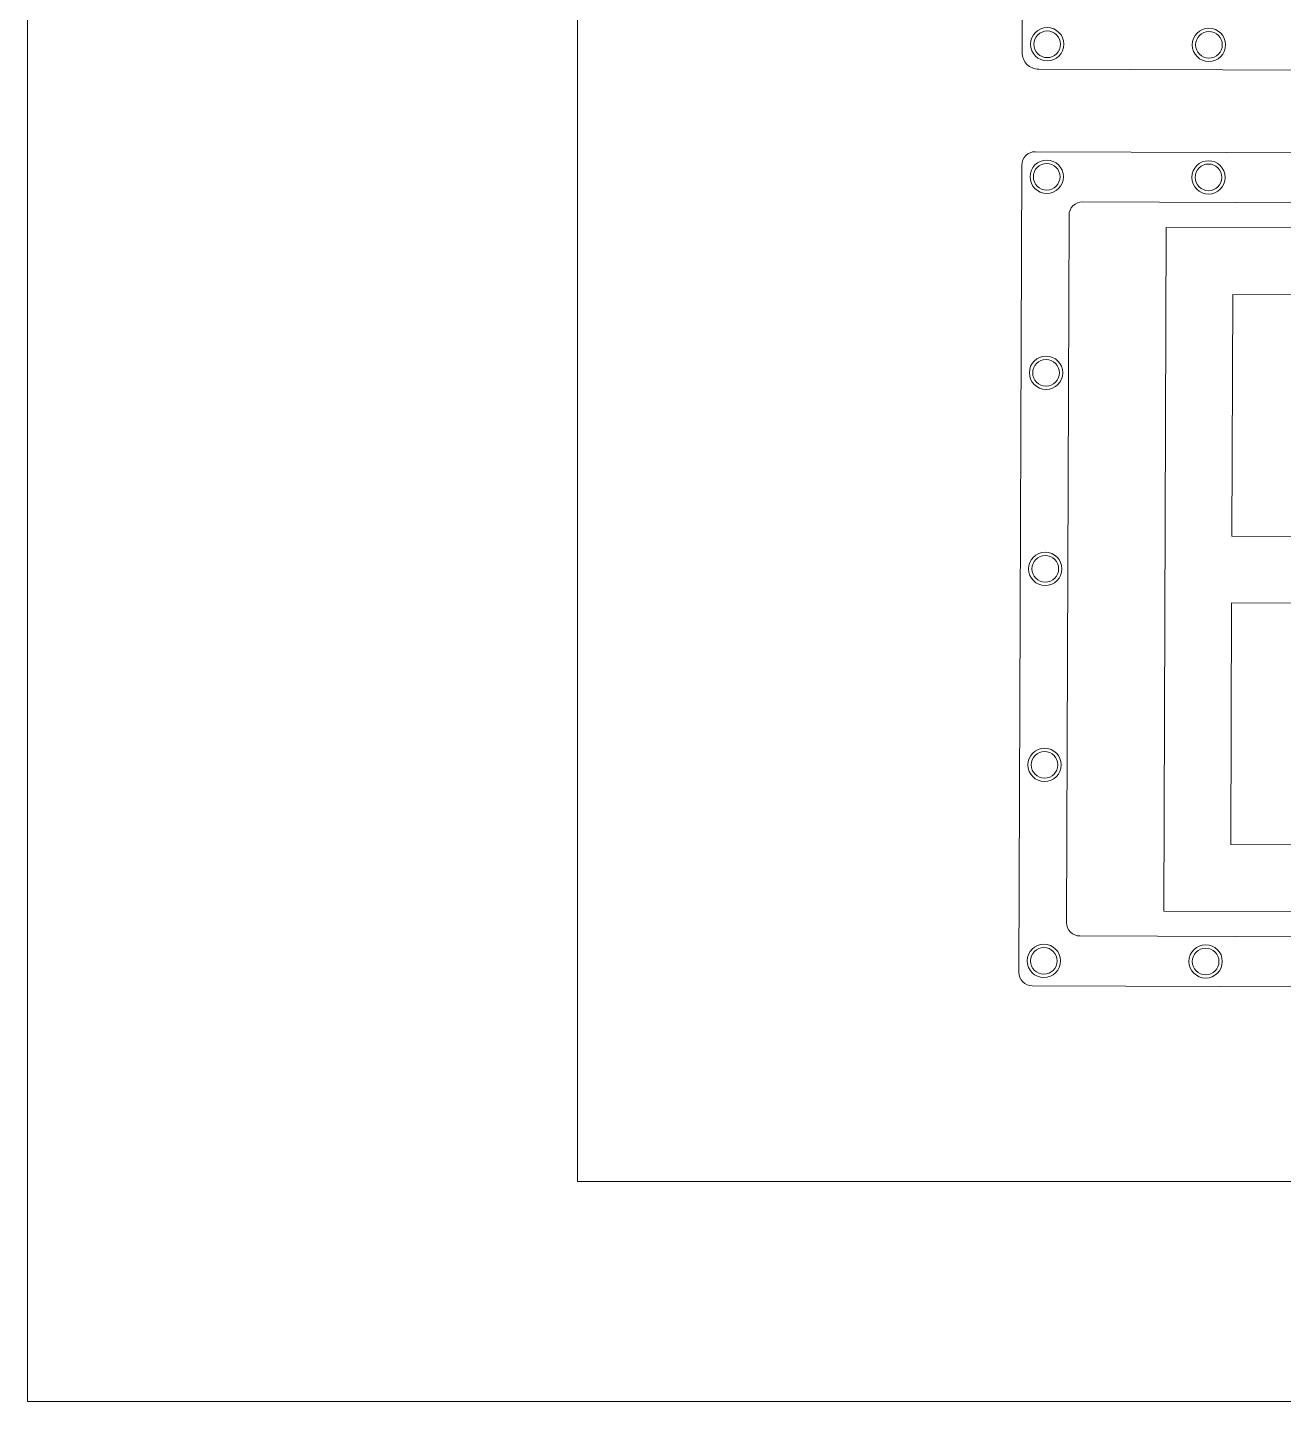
# Model space of a CAD drawing. Header units: millimetres. Extents: x 32721 to 103787, y 57624 to 127312.
# Drawn here: x 37449.5 to 37830.2, y 64730.5 to 65146.8 of the extents above; entities that cross this region are included whole.
import ezdxf

# ---------------------------------------------------------------- set-up
doc = ezdxf.new("R2010")
doc.units = ezdxf.units.MM
doc.header["$LTSCALE"] = 10
doc.linetypes.add('DASHED', pattern=[0.75, 0.5, -0.25])
for name, color, linetype, lineweight in [('1轮廓实线层', 7, 'Continuous', 18), ('2细线层', 4, 'Continuous', 18), ('图框层', 7, 'Continuous', 18)]:
    doc.layers.add(name, color=color, linetype=linetype, lineweight=lineweight)

msp = doc.modelspace()

# ---------------------------------------------------------------- linework, layer by layer
at = {"layer": '1轮廓实线层'}
for p, q in [((37769.26, 65093.91), (38438.42, 65091.49)), ((37793.9, 64879.07), (37794.65, 65086.17)), ((37794.65, 65086.17), (38412.98, 65083.94)), ((37814.53, 64992.66), (37814.79, 65065.88)), ((37814.79, 65065.88), (38392.69, 65063.8)), ((38392.43, 64990.57), (37814.53, 64992.66)), ((37814.19, 64899.22), (37814.45, 64972.44)), ((38392.36, 64970.36), (37814.45, 64972.44)), ((38189.93, 64897.86), (37814.19, 64899.22)), ((38392.09, 64897.13), (37814.19, 64899.22)), ((38412.24, 64876.84), (37793.9, 64879.07)), ((37768.46, 64871.53), (38437.62, 64869.11)), ((37754.01, 64856.42), (38453.49, 64853.89))]:
    msp.add_line(p, q, dxfattribs=at)
at = {"layer": '1轮廓实线层', "linetype": 'DASHED'}
msp.add_lwpolyline([(37616.2, 65663.32), (38552.14, 65663.32), (38552.14, 64797.17), (37616.2, 64797.17)], close=True, dxfattribs=at)
at = {"layer": '1轮廓实线层'}
for points in [[(38453.49, 65131.57), (37756.02, 65134.09, -0.414214), (37750.99, 65139.16), (37752.41, 65533.38, -0.414214), (37757.48, 65538.42)], [(37754.01, 64856.42, -0.414214), (37749.98, 64860.47), (37750.86, 65105.09, -0.414214), (37754.92, 65109.12), (38161.73, 65107.65)], [(37768.46, 64871.53, -0.414214), (37764.43, 64875.58), (37765.2, 65089.88, -0.414214), (37769.26, 65093.91)]]:
    msp.add_lwpolyline(points, format="xyb", dxfattribs=at)
for centre, radius in [((37758.58, 65141.66), 5.05), ((37758.58, 65141.66), 4.04), ((37807.6, 65141.49), 5.05), ((37807.6, 65141.49), 4.04), ((37758.43, 65101.53), 5.05), ((37807.46, 65101.35), 5.05), ((37758.43, 65101.53), 4.04), ((37807.46, 65101.35), 4.04), ((37758.22, 65042.14), 5.05), ((37758.22, 65042.14), 4.04), ((37758, 64982.75), 5.05), ((37758, 64982.75), 4.04), ((37757.79, 64923.37), 5.05), ((37757.79, 64923.37), 4.04), ((37757.57, 64863.98), 5.05), ((37806.6, 64863.81), 5.05), ((37757.57, 64863.98), 4.04), ((37806.6, 64863.81), 4.04)]:
    msp.add_circle(centre, radius, dxfattribs=at)
at = {"layer": '2细线层'}
for p, q in [((37449.53, 64730.5), (37449.53, 67530.5)), ((41409.53, 64730.5), (37449.53, 64730.5))]:
    msp.add_line(p, q, dxfattribs=at)
at = {"layer": '图框层'}
for q in [(37616.2, 67463.84), (41342.86, 64797.17)]:
    msp.add_line((37616.2, 64797.17), q, dxfattribs=at)

doc.saveas('drawing.dxf')
